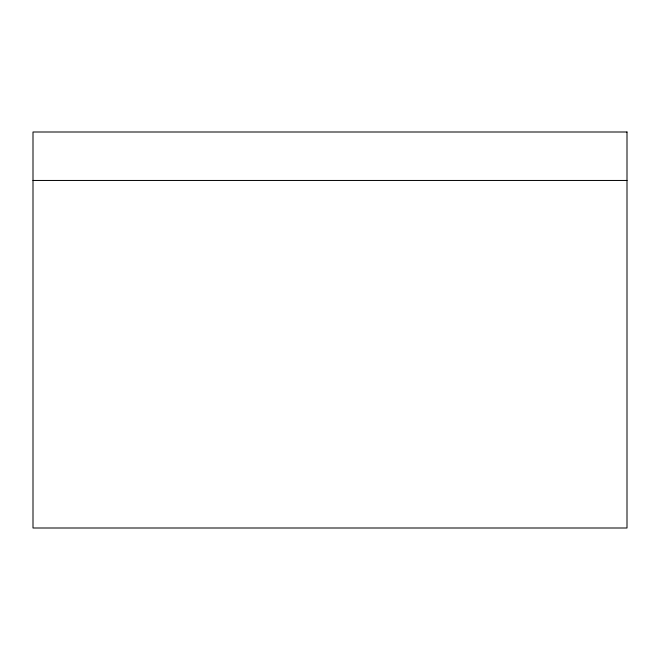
<?xml version="1.0" encoding="UTF-8"?>
<svg xmlns="http://www.w3.org/2000/svg" width="660" height="660" viewBox="0 0 660 660"><rect width="100%" height="100%" fill="white"/><g stroke="black" fill="none" stroke-linecap="round" stroke-linejoin="round"><path stroke-width="0.99" d="M33 180.46L627 180.46M627 132L33 132L33 528L627 528L627 132"/></g></svg>
